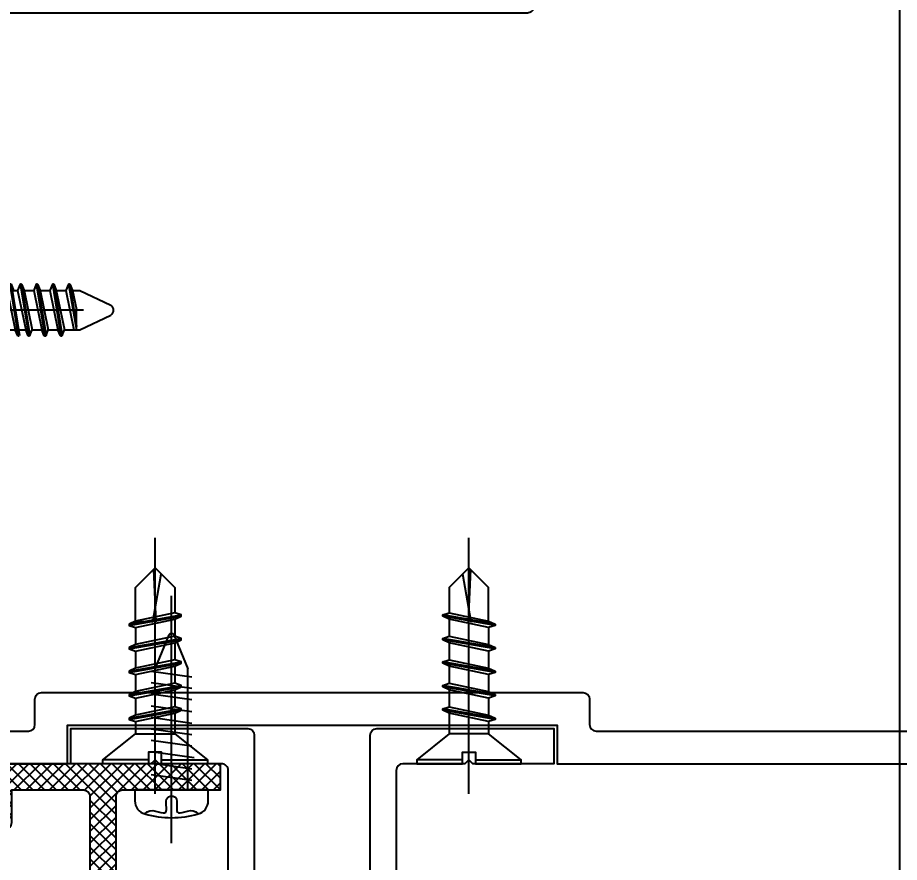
# Model space of a CAD drawing. Header units: millimetres. Extents: x 7297 to 60227, y -7497 to 19324.
# Drawn here: x 48988.5 to 49056, y 4990 to 5054.7 of the extents above; entities that cross this region are included whole.
import ezdxf

# ---------------------------------------------------------------- set-up
doc = ezdxf.new("R2010")
doc.units = ezdxf.units.MM
for name, color, linetype in [('NS_COL_CYAN', 4, 'Continuous'), ('NS_COL_L-GREY', 8, 'Continuous'), ('NS_DIM', 1, 'Continuous'), ('NS_RIVET_SCREW', 1, 'Continuous')]:
    doc.layers.add(name, color=color, linetype=linetype)
doc.styles.add('Expo M', font='Expo M.ttf')
doc.dimstyles.new('N-SPACE', dxfattribs={"dimscale": 4, "dimtxt": 1.8, "dimasz": 1.5, "dimexe": 1, "dimexo": 1, "dimgap": 1, "dimtad": 1, "dimtoh": 1, "dimdec": 1, "dimzin": 1, "dimdsep": 46, "dimtxsty": 'Expo M', "dimcen": 2, "dimclrd": 1, "dimclre": 1, "dimclrt": 2, "dimadec": 1, "dimazin": 0, "dimtfac": 1, "dimtdec": 1, "dimtix": 1, "dimtmove": 1, "dimatfit": 3, "dimfxl": 1, "dimtolj": 1, "dimtzin": 1, "dimarcsym": 0})

# ---------------------------------------------------------------- blocks, each defined once
blk = doc.blocks.new('Screw_4')
for p, q in [((0.3000000000029104, 0.5), (0.3000000000029104, 4)), ((3.231165157492796, 1.5), (2.299999999999272, 1.5)), ((3.397346038582327, 2), (4.102653961417673, -2)), ((3.497346038580872, 2), (4.202653961416217, -2)), ((5.031165157492069, 1.5), (3.731165157492796, 1.5)), ((5.1973460385816, 2), (5.902653961416945, -2)), ((5.297346038580145, 2), (6.00265396141549, -2)), ((6.831165157491341, 1.5), (5.531165157492069, 1.5)), ((6.997346038580872, 2), (7.702653961416217, -2)), ((7.097346038579417, 2), (7.802653961414762, -2)), ((8.631165157494252, 1.5), (7.331165157491341, 1.5)), ((8.797346038583783, 2), (9.502653961419128, -2)), ((8.897346038582327, 2), (9.602653961417673, -2)), ((10.43116515749352, 1.5), (9.131165157494252, 1.5)), ((10.59734603858305, 2), (11.3026539614184, -2)), ((10.6973460385816, 2), (11.40265396141695, -2)), ((-2.299999999999272, 0), (17.29999999999927, 0)), ((14.87143513069168, 0.1285648692864925), (10.87723965309851, -0.04582547140307724)), ((0.2999999999992724, -0.5), (0.2999999999992724, -4)), ((3.868834842505748, -1.5), (2.299999999999272, -1.5)), ((5.668834842505021, -1.5), (4.368834842505748, -1.5)), ((7.468834842504293, -1.5), (6.168834842505021, -1.5)), ((9.268834842507204, -1.5), (7.968834842504293, -1.5)), ((11.06883484250648, -1.5), (9.768834842507204, -1.5))]:
    blk.add_line(p, q)
for points in [[(0, -4), (0, -0.5), (0.9000000000014552, -0.5), (0.9000000000014552, 0.5), (3.637978807091713e-12, 0.5), (3.637978807091713e-12, 4), (0.3000000000029104, 4), (2.299999999999272, 1.5), (2.299999999999272, -1.5), (0.2999999999992724, -4), (0, -4)], [(3.497346038580872, 2), (3.397346038582327, 2), (3.231165157492796, 1.5), (3.868834842505748, -1.5), (4.102653961417673, -2), (4.202653961416217, -2), (4.368834842505748, -1.5), (3.731165157492796, 1.5), (3.497346038580872, 2)], [(5.297346038580145, 2), (5.1973460385816, 2), (5.031165157492069, 1.5), (5.668834842505021, -1.5), (5.902653961416945, -2), (6.00265396141549, -2), (6.168834842505021, -1.5), (5.531165157492069, 1.5), (5.297346038580145, 2)], [(7.097346038579417, 2), (6.997346038580872, 2), (6.831165157491341, 1.5), (7.468834842504293, -1.5), (7.702653961416217, -2), (7.802653961414762, -2), (7.968834842504293, -1.5), (7.331165157491341, 1.5), (7.097346038579417, 2)], [(8.897346038582327, 2), (8.797346038583783, 2), (8.631165157494252, 1.5), (9.268834842507204, -1.5), (9.502653961419128, -2), (9.602653961417673, -2), (9.768834842507204, -1.5), (9.131165157494252, 1.5), (8.897346038582327, 2)], [(10.6973460385816, 2), (10.59734603858305, 2), (10.43116515749352, 1.5), (11.06883484250648, -1.5), (11.3026539614184, -2), (11.40265396141695, -2), (11.56883484250648, -1.5), (10.93116515749352, 1.5), (10.6973460385816, 2)], [(10.93116515749352, 1.5), (10.88480679306304, 0.1710937366005965), (14.52859547920889, -0.4714045207947493)], [(10.93116515749352, 1.5), (13.5, 1.5), (15, 0), (13.5, -1.5), (11.56883484250648, -1.5)]]:
    blk.add_lwpolyline(points)
blk = doc.blocks.new('*D460')
at = {"layer": 'NS_DIM', "color": 1, "lineweight": -2, "transparency": 16777216}
for p, q in [((49022.0314560907, 5147.556082706532), (48873.53488465123, 5147.556082706532)), ((48877.53488465123, 5141.556082706532), (48877.53488465123, 5003.556082706534)), ((48902.0314560907, 4997.556082706534), (48873.53488465123, 4997.556082706534))]:
    blk.add_line(p, q, dxfattribs=at)
at = {"layer": 'NS_DIM', "color": 1, "transparency": 16777216}
for points in [[(48876.53488465123, 5141.556082706532), (48878.53488465123, 5141.556082706532), (48877.53488465123, 5147.556082706532)], [(48876.53488465123, 5003.556082706534), (48878.53488465123, 5003.556082706534), (48877.53488465123, 4997.556082706534)]]:
    blk.add_solid(points, dxfattribs=at)
at = {"layer": 'NS_DIM', "color": 2, "transparency": 16777216, "insert": (48869.75488465122, 5072.556082706518), "char_height": 7.2, "attachment_point": 5, "rotation": 90, "style": 'Expo M'}
blk.add_mtext('\\A1;150.0', dxfattribs=at)
blk = doc.blocks.new('*D455')
at = {"layer": 'NS_DIM', "color": 1, "lineweight": -2, "transparency": 16777216}
for p, q in [((49022.0314560907, 5147.556082706532), (48864.5348846511, 5147.556082706532)), ((48868.5348846511, 5141.556082706532), (48868.5348846511, 4773.556082229193)), ((49003.77657161422, 4767.556082229193), (48864.5348846511, 4767.556082229193))]:
    blk.add_line(p, q, dxfattribs=at)
at = {"layer": 'NS_DIM', "color": 1, "transparency": 16777216}
for points in [[(48867.5348846511, 5141.556082706532), (48869.5348846511, 5141.556082706532), (48868.5348846511, 5147.556082706532)], [(48867.5348846511, 4773.556082229193), (48869.5348846511, 4773.556082229193), (48868.5348846511, 4767.556082229193)]]:
    blk.add_solid(points, dxfattribs=at)
at = {"layer": 'NS_DIM', "color": 2, "transparency": 16777216, "insert": (48860.7458846511, 4957.556082467848), "char_height": 7.2, "attachment_point": 5, "rotation": 90, "style": 'Expo M'}
blk.add_mtext('\\A1;380.0', dxfattribs=at)
blk = doc.blocks.new('선진스틸디테일$0$스크류4')
for p, q in [((-0.2, 3.5), (-0.9940000000060536, 3.5)), ((0, -3.299999999999998), (0, 3.299999999999998)), ((-2.246446549834216, 2.54874289940926), (-2.046782908495515, 2.323976382511318)), ((-2.046782908495515, 2.323976382511318), (-1.950087589415486, 2.069892994273685)), ((-1.950087589415486, 2.069892994273685), (-1.931672088976483, 1.799481216541605)), ((-1.966847903531743, 1.525729531145769), (-2.030926529434509, 1.261626419916864)), ((-1.931672088976483, 1.799481216541605), (-1.966847903531743, 1.525729531145769)), ((-2.147038200637325, 0.8143198473844677), (-2.149694238672962, 0.6570933497423539)), ((-2.099219463008919, 1.020160364729233), (-2.147038200637325, 0.8143198473844677)), ((-2.030926529434509, 1.261626419916864), (-2.099219463008919, 1.020160364729233)), ((-2.149694238672962, 0.6570933497423539), (-2.08886999398237, 0.5571007523831213)), ((-2.08886999398237, 0.5571007523831213), (-1.971731565630761, 0.5054875307832845)), ((-1.971731565630761, 0.5054875307832845), (-1.811815973138435, 0.4890305591834477)), ((-1.811815973138435, 0.4890305591834477), (-1.6226602360839, 0.4945067118096631)), ((-1.6226602360839, 0.4945067118096631), (-1.41780137401656, 0.5086928629025353)), ((-1.41780137401656, 0.5086928629025353), (-1.210776406544025, 0.518365886688116)), ((-1.210776406544025, 0.518365886688116), (-1.015122353157492, 0.5103026573924581)), ((-1.015122353157492, 0.5103026573924581), (-0.8443762334645724, 0.4712800492561656)), ((-0.8443762334645724, 0.4712800492561656), (-0.7098188971285709, 0.3921197284798836)), ((-0.7098188971285709, 0.3921197284798836), (-0.6137065140064806, 0.2798225292353891)), ((-0.6137065140064806, 0.2798225292353891), (-0.5560390841274057, 0.1454340776981553)), ((-0.5560390841274057, 0.1454340776981553), (-0.5368166074913461, 0)), ((-0.5368166074913461, 0), (-0.5560390841274057, -0.1454340777127072)), ((-2.08886999398237, -0.5571007523976732), (-2.149694238672962, -0.6570933497569058)), ((-2.149694238672962, -0.6570933497569058), (-2.147038200288079, -0.8143198477046096)), ((-1.971731565630761, -0.5054875307978364), (-2.08886999398237, -0.5571007523976732)), ((-1.811815973138435, -0.4890305591979998), (-1.971731565630761, -0.5054875307978364)), ((-1.6226602360839, -0.4945067118242151), (-1.811815973138435, -0.4890305591979998)), ((-1.41780137401656, -0.5086928629170872), (-1.6226602360839, -0.4945067118242151)), ((-1.210776406544025, -0.518365886702668), (-1.41780137401656, -0.5086928629170872)), ((-1.015122353157492, -0.51030265740701), (-1.210776406544025, -0.518365886702668)), ((-0.8443762334645724, -0.4712800492707176), (-1.015122353157492, -0.51030265740701)), ((-0.7098188971285709, -0.3921197284944355), (-0.8443762334645724, -0.4712800492707176)), ((-0.6137065140064806, -0.2798225292499411), (-0.7098188971285709, -0.3921197284944355)), ((-0.5560390841274057, -0.1454340777127072), (-0.6137065140064806, -0.2798225292499411)), ((-2.147038200288079, -0.8143198477046096), (-2.099219460244055, -1.020160367188509)), ((-2.099219460244055, -1.020160367188509), (-2.030926520033971, -1.261626428226009)), ((-2.030926520033971, -1.261626428226009), (-1.966847881296414, -1.525729550805408)), ((-1.966847881296414, -1.525729550805408), (-1.931672045553568, -1.79948125492956)), ((-1.931672045553568, -1.79948125492956), (-1.95008751435671, -2.069893060601315)), ((-2.046782789286225, -2.323976487838081), (-2.246446371893398, -2.548743056613602)), ((-1.95008751435671, -2.069893060601315), (-2.046782789286225, -2.323976487838081)), ((-0.9940000000060536, -3.5), (-0.2, -3.5))]:
    blk.add_line(p, q)
at = {"ltscale": 4}
for p, q in [((0, 1.5), (0.9645913373678922, 1.5)), ((0.8616043210495263, -0.0532760351779871), (1.196846836159238, 1.997447387926513)), ((0.8616043210495263, -0.0532760351779871), (0.9645913373678922, 1.5)), ((0.9634877306525595, -0.071278497678577), (1.292860620626014, 1.938626126502638)), ((0.9634877306525595, -0.071278497678577), (1.463753632619043, 1.5)), ((1.158777287608245, 1.97820849524578), (0.9645913373678922, 1.5)), ((1.264596568944398, 1.987661423932877), (1.463753632619043, 1.5)), ((1.463753632619043, 1.5), (2.197525136551119, 1.5)), ((1.575979692774124, -1.5), (2.197525136551119, 1.5)), ((1.775136756448773, -1.987660447310189), (2.429780635342465, 1.99647367474972)), ((1.880956037784924, -1.978207518608542), (2.525794419838346, 1.937652413311298)), ((2.075141988025277, -1.5), (2.696687431802272, 1.5)), ((2.391711086791474, 1.977234782054438), (2.197525136551119, 1.5)), ((2.497530368127625, 1.986687710756084), (2.696687431802272, 1.5)), ((2.696687431802272, 1.5), (3.430458935763453, 1.5)), ((2.808913491957355, -1.5), (3.430458935763453, 1.5)), ((3.008070555661107, -1.987660447310189), (3.662714434554799, 1.99647367474972)), ((3.113889836997258, -1.978207518608542), (3.758728219021576, 1.937652413311298)), ((3.308075787208508, -1.5), (3.929621231014607, 1.5)), ((3.624644886003805, 1.977234782054438), (3.430458935763453, 1.5)), ((3.730464167339959, 1.986687710756084), (3.929621231014607, 1.5)), ((3.929621231014607, 1.5), (4.663392734946684, 1.5)), ((4.041847291169688, -1.5), (4.663392734946684, 1.5)), ((4.241004354844333, -1.987660447310189), (4.895648233738028, 1.99647367474972)), ((4.346823636180488, -1.978207518608542), (4.99166201823391, 1.937652413311298)), ((4.541009586420839, -1.5), (5.162555030197836, 1.5)), ((4.857578685187036, 1.977234782054438), (4.663392734946684, 1.5)), ((4.963397966523188, 1.986687710756084), (5.162555030197836, 1.5)), ((5.162555030197836, 1.5), (5.896326534159014, 1.5)), ((5.274781090352917, -1.5), (5.896326534159014, 1.5)), ((5.473938154056668, -1.987660447310189), (6.128582032950362, 1.99647367474972)), ((5.579757435392821, -1.978207518608542), (6.224595817417139, 1.937652413311298)), ((5.77394338560407, -1.5), (6.395488829410169, 1.5)), ((6.090512484399367, 1.977234782054438), (5.896326534159014, 1.5)), ((6.196331765706417, 1.986687710756084), (6.395488829410169, 1.5)), ((6.395488829410169, 1.5), (7.129260333342245, 1.5)), ((6.507714889565247, -1.5), (7.129260333342245, 1.5)), ((6.706871953239897, -1.987660447310189), (7.361515832133591, 1.99647367474972)), ((6.81269123457605, -1.978207518608542), (7.457529616629473, 1.937652413311298)), ((7.006877184816402, -1.5), (7.628422628593397, 1.5)), ((7.323446283582598, 1.977234782054438), (7.129260333342245, 1.5)), ((7.429265564918751, 1.986687710756084), (7.628422628593397, 1.5)), ((7.628422628593397, 1.5), (12.86252164331381, 1.5)), ((7.628422628593397, 1.5), (8.362194132525472, 1.5)), ((7.740648688748478, -1.5), (8.362194132525472, 1.5)), ((7.939805752423125, -1.987660447310189), (8.59444963131682, 1.99647367474972)), ((8.045625033759277, -1.978207518608542), (8.6904634158127, 1.937652413311298)), ((8.239810983999632, -1.5), (8.861356427776627, 1.5)), ((8.556380082765825, 1.977234782054438), (8.362194132525472, 1.5)), ((8.662199364101978, 1.986687710756084), (8.861356427776627, 1.5)), ((8.861356427776627, 1.5), (9.595127931737807, 1.5)), ((8.973582487931706, -1.5), (9.595127931737807, 1.5)), ((9.17273955163546, -1.987660447310189), (9.827383430529153, 1.99647367474972)), ((9.278558832971614, -1.978207518608542), (9.923397214995928, 1.937652413311298)), ((9.47274478318286, -1.5), (10.09429022698896, 1.5)), ((9.78931388197816, 1.977234782054438), (9.595127931737807, 1.5)), ((9.895133163285207, 1.986687710756084), (10.09429022698896, 1.5)), ((10.09429022698896, 1.5), (10.82806173092103, 1.5)), ((10.20651628714404, -1.5), (10.82806173092103, 1.5)), ((10.40567335081869, -1.987660447310189), (11.06031722971238, 1.99647367474972)), ((10.51149263215484, -1.978207518608542), (11.15633101420826, 1.937652413311298)), ((10.70567858239519, -1.5), (11.32722402617219, 1.5)), ((11.02224768116139, 1.977234782054438), (10.82806173092103, 1.5)), ((11.12806696249754, 1.986687710756084), (11.32722402617219, 1.5)), ((11.32722402617219, 1.5), (12.06099553013337, 1.5)), ((11.43945008632727, -1.5), (12.06099553013337, 1.5)), ((11.63860715003102, -1.987660447310189), (12.29325102892471, 1.99647367474972)), ((11.74442643133807, -1.978207518608542), (12.38926481339149, 1.937652413311298)), ((12.25518148034462, 1.977234782054438), (12.06099553013337, 1.5)), ((12.24097619950771, -1.5), (12.86252164331381, 1.5)), ((12.44013326321146, -1.987660447310189), (13.09477714210516, 1.99647367474972)), ((12.54595254451851, -1.978207518608542), (13.19079092657193, 1.937652413311298)), ((12.74013849475887, -1.5), (13.36168393856496, 1.5)), ((13.05670759352506, 1.977234782054438), (12.86252164331381, 1.5)), ((13.16252687486121, 1.986687710756084), (13.36168393856496, 1.5)), ((13.36168393856496, 1.5), (14.09545544249704, 1.5)), ((13.47390999872003, -1.5), (14.09545544249704, 1.5)), ((13.67306706239469, -1.987660447310189), (14.32771094128838, 1.99647367474972)), ((13.77888634373084, -1.978207518608542), (14.42372472578427, 1.937652413311298)), ((13.9730722939712, -1.5), (14.59461773774819, 1.5)), ((14.28964139273739, 1.977234782054438), (14.09545544249704, 1.5)), ((14.39546067407355, 1.986687710756084), (14.59461773774819, 1.5)), ((14.59461773774819, 1.5), (15.32838924170937, 1.5)), ((14.70684379790327, -1.5), (15.32838924170937, 1.5)), ((14.90600086157792, -1.987660447310189), (15.56064474050072, 1.99647367474972)), ((15.01182014291407, -1.978207518608542), (15.65665852496749, 1.937652413311298)), ((15.20600609315443, -1.5), (15.82755153696053, 1.5)), ((15.52257519192062, 1.977234782054438), (15.32838924170937, 1.5)), ((15.62839447325677, 1.986687710756084), (15.82755153696053, 1.5)), ((15.82755153696053, 1.5), (17.0016622445255, 1.5)), ((15.94107446839916, -1.5), (16.56261991217616, 1.5)), ((16.14023153207381, -1.987660447310189), (16.74555398992379, 1.5)), ((16.74555398992379, 1.5), (16.74555398992379, -0.0351092309138039)), ((17.0016622445255, 1.5), (19.37460037099663, 0.3764504372084048)), ((16.24605081340996, -1.978207518608542), (16.74555398992379, 1.252164062258086)), ((16.44023676365032, -1.5), (16.74555398992379, -0.0351092309138039)), ((17.0016622445255, -1.5), (19.37460037099663, -0.3764504372229567)), ((0, -1.5), (1.575979692774124, -1.5)), ((1.775136756448773, -1.987661423947429), (1.575979692774124, -1.5)), ((1.880956037784924, -1.978207518608542), (2.075141988025277, -1.5)), ((2.075141988025277, -1.5), (2.808913491957355, -1.5)), ((3.008070555661107, -1.987661423947429), (2.808913491957355, -1.5)), ((3.113889836997258, -1.978207518608542), (3.308075787208508, -1.5)), ((3.308075787208508, -1.5), (4.041847291169688, -1.5)), ((4.241004354844333, -1.987661423947429), (4.041847291169688, -1.5)), ((4.346823636180488, -1.978207518608542), (4.541009586420839, -1.5)), ((4.541009586420839, -1.5), (5.274781090352917, -1.5)), ((5.473938154056668, -1.987661423947429), (5.274781090352917, -1.5)), ((5.579757435392821, -1.978207518608542), (5.77394338560407, -1.5)), ((5.77394338560407, -1.5), (6.507714889565247, -1.5)), ((6.706871953239897, -1.987661423947429), (6.507714889565247, -1.5)), ((6.81269123457605, -1.978207518608542), (7.006877184816402, -1.5)), ((7.006877184816402, -1.5), (12.24097619950771, -1.5)), ((7.006877184787299, -1.5), (7.740648688748478, -1.5)), ((7.939805752423125, -1.987661423947429), (7.740648688748478, -1.5)), ((8.045625033759277, -1.978207518608542), (8.239810983999632, -1.5)), ((8.239810983999632, -1.5), (8.973582487931706, -1.5)), ((9.17273955163546, -1.987661423947429), (8.973582487931706, -1.5)), ((9.278558832971614, -1.978207518608542), (9.47274478318286, -1.5)), ((9.47274478318286, -1.5), (10.20651628714404, -1.5)), ((10.40567335081869, -1.987661423947429), (10.20651628714404, -1.5)), ((10.51149263215484, -1.978207518608542), (10.70567858239519, -1.5)), ((10.70567858239519, -1.5), (11.43945008632727, -1.5)), ((11.63860715003102, -1.987661423947429), (11.43945008632727, -1.5)), ((11.74442643133807, -1.978207518608542), (11.93861238157842, -1.5)), ((12.44013326321146, -1.987661423947429), (12.24097619950771, -1.5)), ((12.54595254451851, -1.978207518608542), (12.74013849475887, -1.5)), ((12.74013849475887, -1.5), (13.47390999872003, -1.5)), ((13.67306706239469, -1.987661423947429), (13.47390999872003, -1.5)), ((13.77888634373084, -1.978207518608542), (13.9730722939712, -1.5)), ((13.9730722939712, -1.5), (14.70684379790327, -1.5)), ((14.90600086157792, -1.987661423947429), (14.70684379790327, -1.5)), ((15.01182014291407, -1.978207518608542), (15.20600609315443, -1.5)), ((15.20600609315443, -1.5), (15.94107446839916, -1.5)), ((16.14023153207381, -1.987661423947429), (15.94107446839916, -1.5)), ((16.24605081340996, -1.978207518608542), (16.44023676365032, -1.5)), ((16.44023676365032, -1.5), (17.0016622445255, -1.5))]:
    blk.add_line(p, q, dxfattribs=at)
for centre, radius, start, end in [((-0.9934699696896132, 2.199173914530545), 1.300826193443082, 90.02334554720844, 164.4113847717421), ((-0.2, 3.299999999999998), 0.2, 0, 90), ((6.763632576388773, 2.359010978e-07), 9.363632576391863, 164.2050207284088, 195.7949832713179), ((-0.9934699085133616, -2.199174010573186), 1.300826097444182, 195.5886192057332, 269.9766517547332), ((-0.2, -3.299999999999998), 0.2, 270, 0)]:
    blk.add_arc(centre, radius, start, end)
for centre, radius, start, end in [((1.218430648965293, 1.907450701677588), 0.0925492983181898, 60.07534999936678, 130.1338790008195), ((2.451364448148523, 1.906476988486245), 0.092548723075396, 60.07534999936678, 130.1338790008195), ((3.684298247360857, 1.906476988486245), 0.092548723075396, 60.07534999936678, 130.1338790008195), ((4.917232046544085, 1.906476988486245), 0.092548723075396, 60.07534999936678, 130.1338790008195), ((6.150165845756419, 1.906476988486245), 0.092548723075396, 60.07534999936678, 130.1338790008195), ((7.383099644939648, 1.906476988486245), 0.092548723075396, 60.07534999936678, 130.1338790008195), ((8.616033444122875, 1.906476988486245), 0.092548723075396, 60.07534999936678, 130.1338790008195), ((9.848967243335206, 1.906476988486245), 0.092548723075396, 60.07534999936678, 130.1338790008195), ((11.08190104251844, 1.906476988486245), 0.092548723075396, 60.07534999936678, 130.1338790008195), ((12.31483484173077, 1.906476988486245), 0.092548723075396, 60.07534999936678, 130.1338790008195), ((13.11636095491121, 1.906476988486245), 0.092548723075396, 60.07534999936678, 130.1338790008195), ((14.34929475409444, 1.906476988486245), 0.092548723075396, 60.07534999936678, 130.1338790008195), ((15.58222855330678, 1.906476988486245), 0.092548723075396, 60.07534999936678, 130.1338790008195), ((19.10941055175499, 0), 0.4604786335005783, 305.1627106508673, 54.83728934913269), ((0.9178980301076078, -0.0320242810266791), 0.06016394940845299, 200.6850699988926, 319.2728800001984), ((1.821302676427876, -1.907450701692139), 0.0925492983181898, 240.0753499993668, 310.1338799998371), ((3.054236475611105, -1.907450701692139), 0.0925492983181898, 240.0753499993668, 310.1338799998371), ((4.287170274823436, -1.907450701692139), 0.0925492983181898, 240.0753499993668, 310.1338799998371), ((5.520104074006667, -1.907450701692139), 0.0925492983181898, 240.0753499993668, 310.1338799998371), ((6.753037873219, -1.907450701692139), 0.0925492983181898, 240.0753499993668, 310.1338799998371), ((7.985971672402228, -1.907450701692139), 0.0925492983181898, 240.0753499993668, 310.1338799998371), ((9.218905471585458, -1.907450701692139), 0.0925492983181898, 240.0753499993668, 310.1338799998371), ((10.45183927079779, -1.907450701692139), 0.0925492983181898, 240.0753499993668, 310.1338799998371), ((11.68477306998102, -1.907450701692139), 0.0925492983181898, 240.0753499993668, 310.1338799998371), ((12.48629918316146, -1.907450701692139), 0.0925492983181898, 240.0753499993668, 310.1338799998371), ((13.71923298237379, -1.907450701692139), 0.0925492983181898, 240.0753499993668, 310.1338799998371), ((14.95216678155702, -1.907450701692139), 0.0925492983181898, 240.0753499993668, 310.1338799998371), ((16.18639745205291, -1.907450701692139), 0.0925492983181898, 240.0753499993668, 310.1338799998371)]:
    blk.add_arc(centre, radius, start, end, dxfattribs=at)
blk = doc.blocks.new('regerg')
for p, q in [((2563337.267125225, 383080.6053818041, -58.73470627967595), (2563337.967125225, 383075.6053818041, -58.73470627967595)), ((2563338.667125225, 383080.6053818041, -58.73470627967595), (2563339.367125225, 383075.6053818041, -58.73470627967595)), ((2563340.067125225, 383080.6053818041, -58.73470627967595), (2563340.767125225, 383075.6053818041, -58.73470627967595)), ((2563341.535864961, 383080.6053818041, -58.73470627967595), (2563342.235864962, 383075.6053818041, -58.73470627967595)), ((2563342.935864962, 383080.6053818041, -58.73470627967595), (2563343.635864961, 383075.6053818041, -58.73470627967595)), ((2563344.335864962, 383080.6053818041, -58.73470627967595), (2563345.035864961, 383075.6053818041, -58.73470627967595)), ((2563345.735864962, 383080.6053818041, -58.73470627967595), (2563346.435864962, 383075.6053818041, -58.73470627967595)), ((2563347.1738208, 383080.3342686719, -58.73470627967595), (2563347.8738208, 383075.3342686719, -58.73470627967595)), ((2563348.535864961, 383080.6053818041, -58.73470627967595), (2563349.235864962, 383075.6053818041, -58.73470627967595)), ((2563349.935864962, 383080.6053818041, -58.73470627967595), (2563350.635864961, 383075.6053818041, -58.73470627967595)), ((2563358.348681729, 383078.1053818041, -58.73470627967595), (2563328.068669223, 383078.1053818041, -58.73470627967595)), ((2563351.835904116, 383076.1053818032, -58.73470627967595), (2563336.980393417, 383076.1053817972, -58.73470627967595))]:
    blk.add_line(p, q)
at = {"elevation": -58.73470627967595}
blk.add_lwpolyline([(2563353.171046973, 383073.6053818041), (2563351.835904116, 383073.6053818041), (2563351.835904116, 383082.6053818041), (2563353.171046973, 383082.6053818041, -0.3364790829044911), (2563354.781335395, 383081.3823369604, -0.1387168271499368), (2563354.781335166, 383074.8284264455, -0.3364790504848086)], format="xyb", close=True, dxfattribs=at)
blk.add_lwpolyline([(2563354.781335395, 383081.3823369605), (2563354.524624999, 383081.0933514387), (2563354.400302446, 383080.7666727967), (2563354.376625373, 383080.4190005111), (2563354.421851421, 383080.0670340584), (2563354.504238226, 383079.7274729154), (2563354.592043426, 383079.4170165587), (2563354.65352466, 383079.152364465), (2563354.656939566, 383078.9502161109), (2563354.578736966, 383078.8216542), (2563354.428130415, 383078.7552943436), (2563354.222524653, 383078.7341353801), (2563353.97932442, 383078.7411761478), (2563353.715934454, 383078.759415485), (2563353.449759496, 383078.7718522298), (2563353.198204285, 383078.7614852207), (2563352.978673559, 383078.7113132959), (2563352.80567127, 383078.6095357407), (2563352.682098206, 383078.4651536274), (2563352.607954368, 383078.2923684754), (2563352.583239755, 383078.1053818041), (2563352.607954368, 383077.9183951327), (2563352.682098206, 383077.7456099807), (2563352.80567127, 383077.6012278674), (2563352.978673559, 383077.4994503122), (2563353.198204285, 383077.4492783874), (2563353.449759496, 383077.4389113783), (2563353.715934454, 383077.4513481231), (2563353.97932442, 383077.4695874603), (2563354.222524653, 383077.476628228), (2563354.428130415, 383077.4554692645), (2563354.578736966, 383077.3891094081), (2563354.656939566, 383077.2605474973), (2563354.65352466, 383077.0583991427), (2563354.592043422, 383076.7937470463), (2563354.504238213, 383076.4832906821), (2563354.421851392, 383076.1437295245), (2563354.376625318, 383075.7917630477), (2563354.400302349, 383075.4440907261), (2563354.524624845, 383075.117412034), (2563354.781335166, 383074.8284264455)])
blk.add_lwpolyline([(2563351.835904116, 383080.1053818049), (2563336.980393511, 383080.1053817989), (2563332.821099088, 383078.3825456629, 0.668178637919713), (2563332.821099085, 383077.8282179434), (2563336.980393446, 383076.1053817855)], format="xyb", dxfattribs=at)

msp = doc.modelspace()

# ---------------------------------------------------------------- hatches: boundary and pattern name
at = {"layer": 'NS_COL_L-GREY'}
h = msp.add_hatch(dxfattribs=at)
h.set_pattern_fill('ANSI37', color=256, scale=0.2, angle=-1.056043546579683e-15)
h.set_pattern_definition([(45.00000000000001, (13688.44211355902, 19845.11944154841), (-0.4490128060534576, 0.4490128060534577), []), (135, (13688.44211355902, 19845.11944154841), (-0.4490128060534577, -0.4490128060534576), [])])
edge = h.paths.add_edge_path(flags=16)
edge.add_arc((48993.51954531692, 4995.056082706734), 0.5, 1.1368683772161603e-13, 89.99999999916628, ccw=False)
edge.add_line((48994.01954531692, 4995.056082706732), (48994.01954531688, 4950.056087483205))
edge.add_arc((48993.51954531688, 4950.056087483202), 0.5, -89.99999999999989, 1.1368683772161603e-13, ccw=False)
edge.add_line((48993.51954531688, 4949.556087483204), (48983.53145609064, 4949.556087483204))
edge.add_arc((48983.53145609064, 4950.056087483202), 0.5, 180.0000000006253, 270, ccw=False)
edge.add_line((48983.03145609064, 4950.0560874832), (48983.03145609023, 4992.056082706526))
edge.add_arc((48983.53145609023, 4992.056082706528), 0.5, 90.00000000000011, 180.0000000006253, ccw=False)
edge.add_line((48983.53145609023, 4992.55608270653), (48987.53145608984, 4992.55608270653))
edge.add_arc((48987.53145608984, 4993.056082706528), 0.5, 270.0000000000001, 359.9999999910371)
edge.add_line((48988.03145608984, 4993.056082706452), (48988.03145609023, 4995.556082706761))
edge.add_line((48988.03145609023, 4995.556082706761), (48993.51954531693, 4995.556082706728))
edge = h.paths.add_edge_path()
edge.add_line((48986.03145608984, 4997.056082706452), (48986.03145609023, 4994.556082706528))
edge.add_line((48986.03145609023, 4994.556082706528), (48981.53145609068, 4994.556082706528))
edge.add_arc((48981.53145609068, 4994.056082706528), 0.5, 90, 179.9999999993746)
edge.add_line((48981.03145609068, 4994.056082706537), (48981.03145609019, 4948.056087483211))
edge.add_arc((48981.53145609019, 4948.056087483205), 0.5, 179.9999999995831, 270.0000000000001)
edge.add_line((48981.53145609019, 4947.556087483202), (48995.51954531688, 4947.556087483202))
edge.add_arc((48995.51954531688, 4948.056087483202), 0.5, 270.0000000000001, 360.0000000000001)
edge.add_line((48996.01954531688, 4948.056087483202), (48996.01954531692, 4995.056082706688))
edge.add_arc((48996.51954531692, 4995.05608270669), 0.5, 89.99999999916628, 180, ccw=False)
edge.add_line((48996.51954531693, 4995.55608270669), (49004.01954531828, 4995.55608270653))
edge.add_line((49004.01954531828, 4995.556082706528), (49004.01954531828, 4997.556082706528))
edge.add_line((49004.01954531828, 4997.556082706528), (48986.53145608984, 4997.556082706528))
edge.add_arc((48986.53145608984, 4997.05608270653), 0.500000000001819, 90, 180.0000000087545)

# ---------------------------------------------------------------- linework, layer by layer
at = {"layer": 'NS_COL_CYAN'}
for points in [[(48986.03145608984, 4997.056082706452), (48986.03145609023, 4994.556082706528), (48981.53145609068, 4994.556082706528, 0.4142135623698984), (48981.03145609068, 4994.056082706537), (48981.03145609019, 4948.056087483209, 0.4142135623752261), (48981.53145609019, 4947.556087483202), (48995.51954531688, 4947.556087483202, 0.414213562373095), (48996.01954531688, 4948.056087483202), (48996.01954531692, 4995.056082706688, -0.4142135623768688), (48996.51954531693, 4995.55608270669), (49004.01954531828, 4995.556082706528), (49004.01954531828, 4997.556082706528), (48986.53145608984, 4997.55608270653, 0.4142135624189132)], [(48993.51954531693, 4995.556082706732, -0.4142135623693656), (48994.01954531692, 4995.056082706732), (48994.01954531688, 4950.056087483202, -0.414213562373095), (48993.51954531688, 4949.556087483204), (48983.53145609064, 4949.556087483204, -0.4142135623698477), (48983.03145609064, 4950.0560874832), (48983.03145609023, 4992.056082706525, -0.4142135623763302), (48983.53145609023, 4992.55608270653), (48987.53145608984, 4992.55608270653, 0.4142135623272769), (48988.03145608984, 4993.056082706452), (48988.03145609023, 4995.556082706761)]]:
    msp.add_lwpolyline(points, format="xyb", close=True, dxfattribs=at)
at = {"layer": 'NS_COL_L-GREY'}
msp.add_line((49056.03145609068, 5170.661121927614), (49056.03145609068, 4760.761357346032), dxfattribs=at)
msp.add_lwpolyline([(49119.76179543204, 4997.556082706532), (49131.03145609068, 4997.556082706532), (49131.03145609068, 5057.556127052117), (49086.03145609068, 5057.556127052118), (49086.03145609068, 5147.556082706532), (49026.03145609068, 5147.55608270653), (49026.03145609068, 5057.556127052117), (48981.03145609068, 5057.556127052117), (48981.03145609068, 4997.556082706532), (48992.30111674932, 4997.556082706532), (48992.30111674932, 5000.506081983779), (49029.80111679596, 5000.506081983779), (49029.80111679596, 4997.556082706532), (49082.26179538541, 4997.556082706532), (49082.2617953854, 5000.506081983779), (49119.76179543204, 5000.506081983779)], close=True, dxfattribs=at)
for points in [[(49083.53145609068, 5145.55608270653), (49028.53145609068, 5145.55608270653, 0.414213562373095), (49028.03145609068, 5145.05608270653), (49028.03145609068, 5055.556127052118, -0.414213562373095), (49027.53145609068, 5055.056127052117), (48984.03145609068, 5055.056127052117, 0.414213562373095), (48983.53145609068, 5054.556127052118), (48983.53145609068, 5000.55608270653, 0.414213562373095), (48984.03145609068, 5000.05608270653), (48989.30111674932, 5000.056082706532, 0.414213562373095), (48989.80111674932, 5000.55608270653), (48989.80111674932, 5002.506081983777, -0.414213562373095), (48990.30111674932, 5003.006081983779), (49031.80111679596, 5003.006081983779, -0.414213562373095), (49032.30111679596, 5002.506081983779), (49032.30111679596, 5000.55608270653, 0.414213562373095), (49032.80111679596, 5000.056082706532), (49079.26179538541, 5000.05608270653, 0.414213562373095)], [(49004.61111677264, 4975.366082706528), (49004.61111677264, 4997.05608270653, 0.414213562373095), (49004.11111677264, 4997.556082706532), (48999.31179542907, 4997.556082706532), (48999.01179542926, 4997.85608270681), (48998.71179542898, 4997.556082706532), (48992.55111674932, 4997.556082706532), (48992.55111674932, 5000.256081983777), (49006.11111677264, 5000.256081983779, -0.414213562373095), (49006.61111677264, 4999.756081983779), (49006.61111677264, 4984.056082706532, 0.4142135623731101)], [(49015.49111677265, 4984.056082706532), (49015.49111677265, 4999.756081983779, -0.414213562373095), (49015.99111677265, 5000.256081983777), (49029.55111674909, 5000.256081983777), (49029.55111674909, 4997.556082706532), (49023.35111675193, 4997.556082706532), (49023.05111675212, 4997.856082706811), (49022.75111675184, 4997.55608270653), (49017.99111677265, 4997.556082706532, 0.414213562373095), (49017.49111677265, 4997.056082706532), (49017.49111677265, 4976.636082706534, -0.414213562373095)]]:
    msp.add_lwpolyline(points, format="xyb", dxfattribs=at)
at = {"layer": 'NS_RIVET_SCREW'}
msp.add_line((48993.52465723938, 5032.306082682965), (48970.78023528674, 5032.30608266527), dxfattribs=at)

# ---------------------------------------------------------------- block references
at = {"layer": 'NS_RIVET_SCREW', "xscale": -1}
for name, p, rotation in [('선진스틸디테일$0$스크류4', (48976.23145609343, 5032.30608266853), 180), ('Screw_4', (49023.05111675211, 4997.55608270595), 270)]:
    msp.add_blockref(name, p, dxfattribs=dict(at, rotation=rotation))
at = {"layer": 'NS_RIVET_SCREW', "rotation": 90.00000000000001}
msp.add_blockref('Screw_4', (48999.01179542926, 4997.556082705948), dxfattribs=at)
at = {"layer": 'NS_RIVET_SCREW', "xscale": -0.625, "yscale": 0.625, "zscale": 0.625, "rotation": 89.99999999999993}
msp.add_blockref('regerg', (288424.0854089452, 1607090.453522779), dxfattribs=at)

# ---------------------------------------------------------------- dimensions: what is measured, and where the dimension line sits
at = {"layer": 'NS_DIM'}
for base, p2, picture, middle in [((48868.5348846511, 4767.556082229193), (49007.7765716142, 4767.556082229191), '*D455', (48860.7458846511, 4957.556082467848)), ((48877.53488465123, 4997.556082706534), (48906.03145609068, 4997.556082706532), '*D460', (48869.75488465122, 5072.556082706518))]:
    dim = msp.add_linear_dim(base=base, p1=(49026.03145609068, 5147.55608270653), p2=p2, angle=90, dimstyle='N-SPACE', dxfattribs=at)
    dim.commit()
    dim.dimension.update_dxf_attribs({"geometry": picture, "text_midpoint": middle})

doc.saveas('drawing.dxf')
